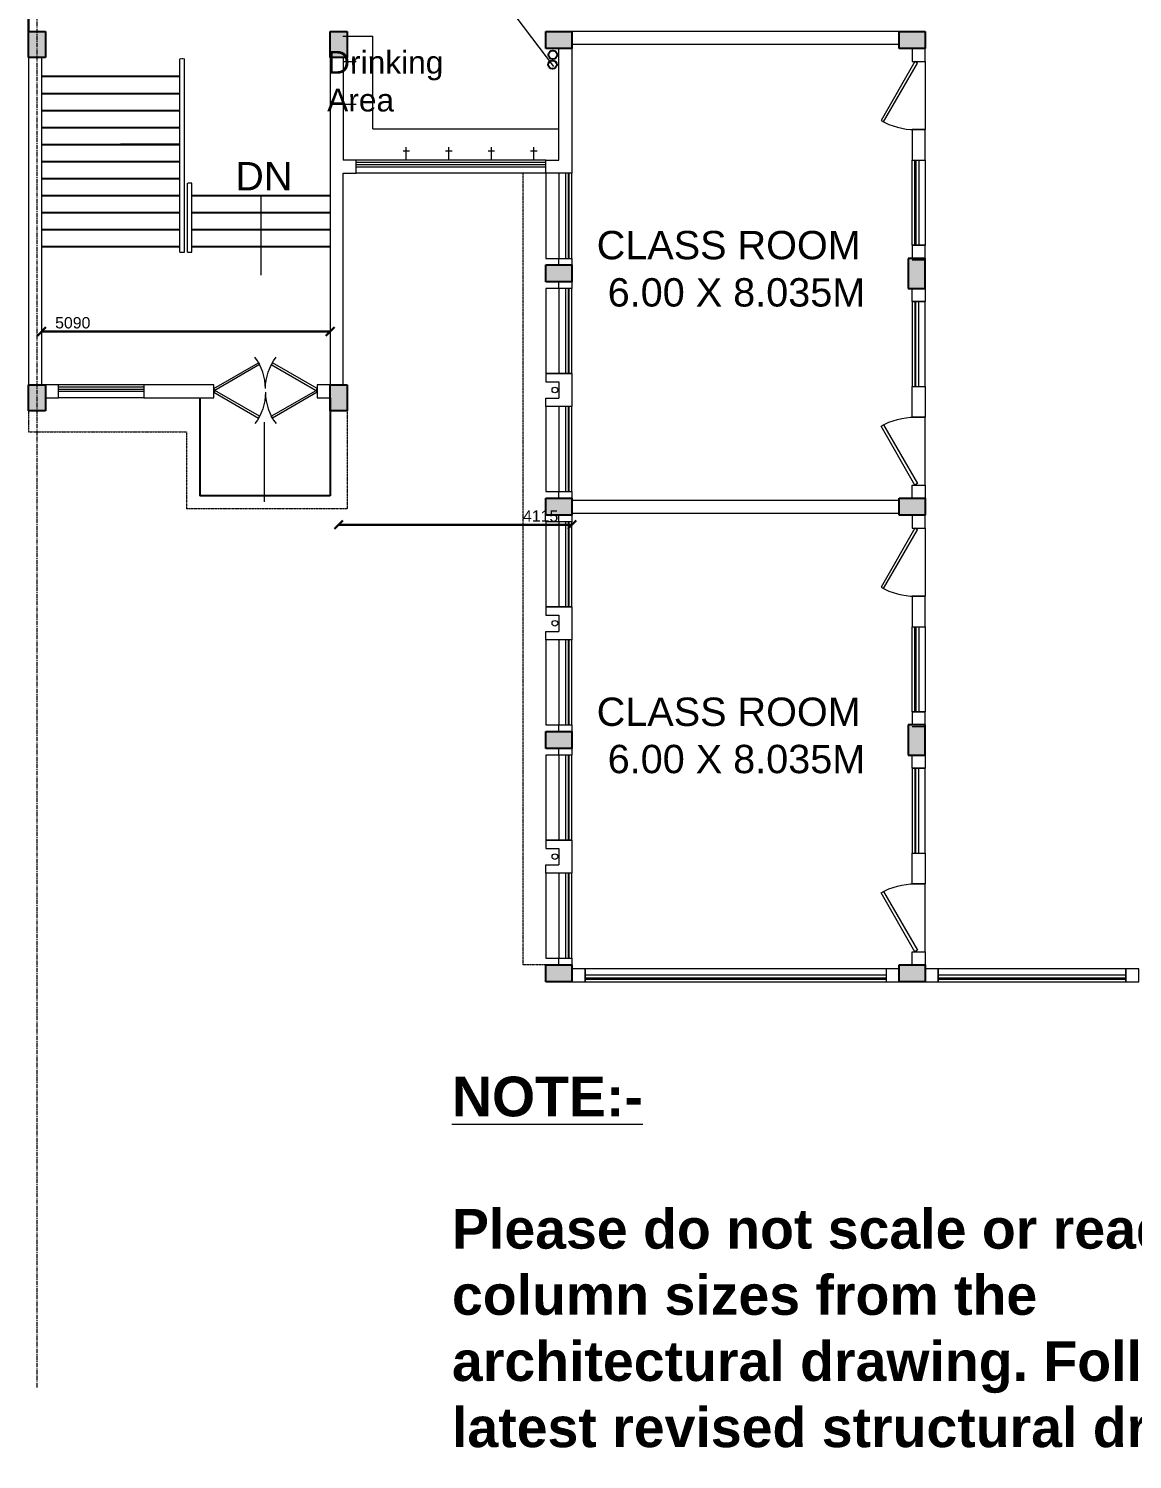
# Model space of a CAD drawing. Header units: inches. Extents: x 719368 to 6315912, y -2624014 to 446967.
# Drawn here: x 6185170 to 6204640, y -2426388 to -2401154 of the extents above; entities that cross this region are included whole.
import ezdxf
from ezdxf.lldxf.tags import DXFTag

# ---------------------------------------------------------------- set-up
doc = ezdxf.new("R2010")
doc.units = ezdxf.units.IN
doc.header["$LTSCALE"] = 20
doc.header["$MEASUREMENT"] = 0
doc.header["$PDMODE"] = 3
for name, pattern in [('CENTER', [2, 1.25, -0.25, 0.25, -0.25]), ('CENTER2', [1.125, 0.75, -0.125, 0.125, -0.125]), ('DASHED2', [0.375, 0.25, -0.125]), ('HIDDEN', [0.375, 0.25, -0.125])]:
    doc.linetypes.add(name, pattern=pattern)
doc.layers.get('0').update_dxf_attribs({"color": 51, "lineweight": 30})
doc.layers.get('Defpoints').update_dxf_attribs({"lineweight": 25})
for name, color, linetype in [('BL', 1, 'Continuous'), ('expension joint', 248, 'Continuous'), ('STAIRS', 1, 'Continuous')]:
    doc.layers.add(name, color=color, linetype=linetype)
for name, color, linetype, lineweight in [('CLL LEV.', 252, 'Continuous', 18), ('COLUMN', 2, 'Continuous', 25), ('DIM', 7, 'Continuous', 13), ('DOOR', 43, 'Continuous', 13), ('FIXTURE', 15, 'DASHDOT', 9), ('glass', 5, 'Continuous', 18), ('GRID', 202, 'CENTER', 5), ('PROJ.', 30, 'DASHED2', 13), ('Railing', 34, 'Continuous', 20), ('STAIR', 4, 'Continuous', 25), ('Text', 7, 'Continuous', 15), ('Ventilator', 6, 'DASHED', 20), ('WALL', 1, 'Continuous', 18), ('window', 71, 'Continuous', 18), ('Window-Wall', 7, 'Continuous', 20)]:
    doc.layers.add(name, color=color, linetype=linetype, lineweight=lineweight)
doc.styles.add('BOLD', font='arial.ttf')
doc.styles.add('L120', font='simplex.shx', dxfattribs={"height": 1})
doc.styles.add('Tabrej', font='romans.shx')
tags = doc.linetypes.add('DASHDOT', pattern=[1, 0.5, -0.25, 0, -0.25]).pattern_tags.tags
tags[10:11] = [DXFTag(74, 4), DXFTag(75, 0), DXFTag(340, '0'), DXFTag(46, 1.0), DXFTag(50, 0.0), DXFTag(44, 0.0), DXFTag(45, 0.0)]
tags[8:9] = [DXFTag(74, 4), DXFTag(75, 0), DXFTag(340, '0'), DXFTag(46, 1.0), DXFTag(50, 0.0), DXFTag(44, 0.0), DXFTag(45, 0.0)]
tags[6:7] = [DXFTag(74, 4), DXFTag(75, 0), DXFTag(340, '0'), DXFTag(46, 1.0), DXFTag(50, 0.0), DXFTag(44, 0.0), DXFTag(45, 0.0)]
tags[4:5] = [DXFTag(74, 4), DXFTag(75, 0), DXFTag(340, '0'), DXFTag(46, 1.0), DXFTag(50, 0.0), DXFTag(44, 0.0), DXFTag(45, 0.0)]
tags = doc.linetypes.add('DASHED', pattern=[0.75, 0.5, -0.25]).pattern_tags.tags
tags[6:7] = [DXFTag(74, 4), DXFTag(75, 0), DXFTag(340, '0'), DXFTag(46, 1.0), DXFTag(50, 0.0), DXFTag(44, 0.0), DXFTag(45, 0.0)]
tags[4:5] = [DXFTag(74, 4), DXFTag(75, 0), DXFTag(340, '0'), DXFTag(46, 1.0), DXFTag(50, 0.0), DXFTag(44, 0.0), DXFTag(45, 0.0)]
doc.dimstyles.new('Copy of S3', dxfattribs={"dimtxt": 200, "dimasz": 150, "dimexe": 5, "dimexo": 5, "dimgap": 50, "dimtad": 1, "dimjust": 1, "dimdec": 0, "dimzin": 3, "dimdsep": 46, "dimtxsty": 'BOLD', "dimblk1": 'OBLIQUE', "dimblk2": 'OBLIQUE', "dimsah": 1, "dimcen": 0.0625, "dimdle": 5, "dimclrd": 230, "dimclre": 251, "dimclrt": 2, "dimadec": 0, "dimazin": 0, "dimtfac": 1, "dimtdec": 0, "dimtix": 1, "dimtofl": 0, "dimtmove": 2, "dimatfit": 3, "dimfxl": 3, "dimtolj": 1, "dimtzin": 2, "dimlwd": -1, "dimlwe": -1, "dimarcsym": 0})
doc.dimstyles.new('Current Dim style', dxfattribs={"dimscale": 0.3, "dimtxt": 1.8, "dimasz": 1.2, "dimexe": 0.18, "dimexo": 1, "dimgap": 0.09, "dimtad": 0, "dimzin": 0, "dimdsep": 46, "dimtxsty": 'Tabrej', "dimcen": 0.09, "dimclrd": 256, "dimclre": 256, "dimclrt": 7, "dimadec": 0, "dimazin": 0, "dimtfac": 1, "dimtofl": 0, "dimtmove": 2, "dimatfit": 3, "dimfxl": 1, "dimtolj": 1, "dimtzin": 0, "dimlwd": -1, "dimlwe": -1, "dimarcsym": 1})
doc.dimstyles.new('DIM', dxfattribs={"dimtxt": 0.8, "dimasz": 0.4, "dimexe": 0.18, "dimexo": 0.0625, "dimgap": 0.1, "dimtad": 0, "dimdec": 3, "dimzin": 0, "dimdsep": 46, "dimtxsty": 'Tabrej', "dimcen": 0, "dimclrd": 251, "dimclre": 256, "dimclrt": 7, "dimadec": 0, "dimazin": 0, "dimtfac": 1, "dimtdec": 3, "dimtofl": 0, "dimtmove": 0, "dimatfit": 3, "dimfxl": 1, "dimtolj": 1, "dimtzin": 0, "dimlwd": -1, "dimlwe": -1, "dimarcsym": 0})

# ---------------------------------------------------------------- blocks, each defined once
blk = doc.blocks.new('1.5 M Window')
at = {"layer": 'CLL LEV.'}
for p, q in [((-0.23, 0), (-0.46, 0)), ((-0.46, 0), (-0.46, -1.5)), ((-0.46, -1.5), (-0.23, -1.5))]:
    blk.add_line(p, q, dxfattribs=at)
at = {"layer": 'window'}
for p, q in [((-0.065, 0), (-0.065, -1.5)), ((-0.05, -1.5), (-0.05, 0))]:
    blk.add_line(p, q, dxfattribs=at)
at = {"layer": 'Window-Wall'}
for p, q in [((0, 0), (-0.23, 0)), ((-0.23, 0), (-0.23, -1.5)), ((-0.115, 0), (-0.115, -1.5)), ((0, -1.5), (0, 0)), ((-0.23, -1.5), (0, -1.5))]:
    blk.add_line(p, q, dxfattribs=at)
blk = doc.blocks.new('VENTILATOR')
at = {"layer": 'Ventilator', "ltscale": 0.02}
for p, q in [((-0.18, -1.5), (-0.18, 0)), ((-0.165, 0), (-0.165, -1.5))]:
    blk.add_line(p, q, dxfattribs=at)
at = {"layer": 'Window-Wall'}
for p, q in [((-0.23, 0), (0, 0)), ((-0.23, -1.5), (-0.23, 0)), ((-0.115, 0), (-0.115, -1.5)), ((0, 0), (0, -1.5)), ((-0.23, -1.5), (0, -1.5))]:
    blk.add_line(p, q, dxfattribs=at)
blk = doc.blocks.new('C3')
at = {"layer": 'COLUMN'}
h = blk.add_hatch(color=7, dxfattribs=at)
h.dxf.hatch_style = 1
h.paths.add_polyline_path([(0.3, 0), (0, 0), (0, -0.53), (0.3, -0.53)])
for p, q in [((0, 0), (0, -0.53)), ((0.3, 0), (0, 0)), ((0.3, -0.53), (0.3, 0)), ((0, -0.53), (0.3, -0.53))]:
    blk.add_line(p, q, dxfattribs=at)
blk = doc.blocks.new('New Shaft')
at = {"layer": 'FIXTURE'}
blk.add_circle((0.327, -0.302), 0.05, dxfattribs=at)
at = {"layer": 'WALL'}
for p, q in [((0.035, 0), (0.62, 0)), ((0.035, 0), (0.035, -0.46)), ((0.185, -0.46), (0.185, -0.23)), ((0.185, -0.23), (0.47, -0.23)), ((0.47, -0.46), (0.47, -0.23)), ((0.62, 0), (0.62, -0.46)), ((0.035, -0.46), (0.185, -0.46)), ((0.62, -0.46), (0.47, -0.46))]:
    blk.add_line(p, q, dxfattribs=at)
blk = doc.blocks.new('*U81')
for p, q in [((0, 0), (0, 6)), ((40, 0), (40, 6))]:
    blk.add_line(p, q)
blk.add_lwpolyline([(0, 0), (34.64, -20), (35.52, -18.48), (0.88, 1.52)], close=True)
blk.add_arc((0, 0), 40, 330, 360)
blk = doc.blocks.new('New Doors')
at = {"layer": 'DOOR'}
blk.add_line((0, 0.18), (1.199, 0.18), dxfattribs=at)
at = {"layer": 'DOOR', "xscale": 0.0299845412869386, "yscale": 0.0299845412869386, "zscale": 0.0299845412869386}
blk.add_blockref('*U81', (0, 0), dxfattribs=at)
blk = doc.blocks.new('A$C65A3360F')
at = {"layer": 'FIXTURE', "linetype": 'CENTER2'}
for p, q in [((0, 0), (-0.23, 0)), ((0, 0), (-0.23, 0)), ((-0.166, 0.057), (-0.166, 0)), ((-0.166, 0.057), (-0.166, 0)), ((-0.166, 0), (-0.166, -0.057)), ((-0.166, 0), (-0.166, -0.057))]:
    blk.add_line(p, q, dxfattribs=at)
blk = doc.blocks.new('Door - Left Hung 36 in.')
blk.add_lwpolyline([(0.75, -1.3), (0, 0), (31.18, 18), (31.93, 16.7)], close=True)
blk.add_arc((0, 0), 36, 0, 37.31013)
blk = doc.blocks.new('CU')
at = {"layer": 'WALL', "linetype": 'CENTER2'}
h = blk.add_hatch(color=256, dxfattribs=at)
h.dxf.hatch_style = 1
h.paths.add_polyline_path([(0, 0.035), (0, -0.265), (0.46, -0.265), (0.46, 0.035)])
at = {"layer": 'COLUMN', "linetype": 'CENTER2'}
blk.add_lwpolyline([(0, 0.035), (0, -0.265), (0.46, -0.265), (0.46, 0.035), (0, 0.035)], dxfattribs=at)
blk = doc.blocks.new('_Oblique')
at = {"layer": 'STAIR', "color": 0, "lineweight": -2}
blk.add_line((-0.5, -0.5), (0.5, 0.5), dxfattribs=at)
blk = doc.blocks.new('*D746')
at = {"color": 230, "transparency": 16777216}
blk.add_line((6190495, -2406495), (6185395, -2406495), dxfattribs=at)
at = {"color": 251, "transparency": 16777216}
for p, q in [((6185400, -2406492), (6185400, -2406500)), ((6190490, -2406492), (6190490, -2406500))]:
    blk.add_line(p, q, dxfattribs=at)
at = {"layer": 'Defpoints', "color": 0, "transparency": 16777216}
for p in [(6185400, -2406276), (6190490, -2406276), (6190490, -2406495)]:
    blk.add_point(p, dxfattribs=at)
at = {"color": 230, "transparency": 16777216, "xscale": 150, "yscale": 150, "zscale": 150, "rotation": 180}
blk.add_blockref('_Oblique', (6185400, -2406495), dxfattribs=at)
at = {"color": 230, "transparency": 16777216, "xscale": 150, "yscale": 150, "zscale": 150}
blk.add_blockref('_Oblique', (6190490, -2406495), dxfattribs=at)
at = {"color": 2, "transparency": 16777216, "insert": (6185949, -2406343), "char_height": 200, "attachment_point": 5, "style": 'BOLD'}
blk.add_mtext('\\A1;5090', dxfattribs=at)
blk = doc.blocks.new('*D793')
at = {"color": 230, "transparency": 16777216}
blk.add_line((6190635, -2409904), (6194760, -2409904), dxfattribs=at)
at = {"color": 251, "transparency": 16777216}
for p, q in [((6190640, -2409901), (6190640, -2409909)), ((6194755, -2409901), (6194755, -2409909))]:
    blk.add_line(p, q, dxfattribs=at)
at = {"layer": 'Defpoints', "color": 0, "transparency": 16777216}
for p in [(6194755, -2392589), (6190640, -2401206), (6190640, -2409904)]:
    blk.add_point(p, dxfattribs=at)
at = {"color": 230, "transparency": 16777216, "xscale": 150, "yscale": 150, "zscale": 150, "rotation": 180}
blk.add_blockref('_Oblique', (6190640, -2409904), dxfattribs=at)
at = {"color": 230, "transparency": 16777216, "xscale": 150, "yscale": 150, "zscale": 150}
blk.add_blockref('_Oblique', (6194755, -2409904), dxfattribs=at)
at = {"color": 2, "transparency": 16777216, "insert": (6194202, -2409752), "char_height": 200, "attachment_point": 5, "style": 'BOLD'}
blk.add_mtext('\\A1;4115', dxfattribs=at)

msp = doc.modelspace()

# ---------------------------------------------------------------- linework, layer by layer
at = {"layer": 'BL'}
for centre in [(6194412.4741, -2401789.94), (6194417.7539, -2401615.8736)]:
    msp.add_circle(centre, 75, dxfattribs=at)
at = {"layer": 'expension joint'}
for p, q in [((6185170.2345, -2397855.7585), (6185170.2345, -2401205.7585)), ((6185170.2345, -2401205.7585), (6185170.2345, -2397855.7585))]:
    msp.add_line(p, q, dxfattribs=at)
at = {"layer": 'FIXTURE'}
for p, q in [((6190710.2359, -2401288.1844), (6191240.2359, -2401288.1844)), ((6191240.2359, -2402923.1844), (6191240.2359, -2401288.5975)), ((6191240.2359, -2402923.1844), (6194525.2359, -2402923.1844))]:
    msp.add_line(p, q, dxfattribs=at)
at = {"layer": 'glass', "lineweight": 5}
for p, q in [((6194295.2359, -2403515.7585), (6190950.2359, -2403515.7585)), ((6190950.2359, -2403550.7585), (6194295.2359, -2403550.7585)), ((6187200.2345, -2407475.7132), (6185700.2345, -2407475.7132)), ((6185700.2345, -2407510.7132), (6187200.2345, -2407510.7132))]:
    msp.add_line(p, q, dxfattribs=at)
at = {"layer": 'GRID', "color": 190, "ltscale": 3}
msp.add_line((6185320.2345, -2425117.1627), (6185320.2345, -2376574.8316), dxfattribs=at)
at = {"layer": 'PROJ.'}
for p, q in [((6193895.2359, -2417665.7585), (6193895.2359, -2403705.7585)), ((6190790.2345, -2407895.7132), (6190790.2345, -2409625.7132)), ((6185170.2345, -2408265.7585), (6187958.2349, -2408265.7585)), ((6187958.2349, -2408265.7585), (6187958.2349, -2409625.7132)), ((6190790.2345, -2409625.7132), (6187958.2349, -2409625.7132)), ((6194525.2359, -2417665.7585), (6193895.2359, -2417665.7585))]:
    msp.add_line(p, q, dxfattribs=at)
at = {"layer": 'PROJ.', "ltscale": 0.05}
msp.add_line((6194525.2359, -2403705.7585), (6193895.2359, -2403705.7585), dxfattribs=at)
at = {"layer": 'PROJ.', "ltscale": 0.02}
msp.add_line((6185170.2345, -2407895.7132), (6185170.2345, -2408265.7585), dxfattribs=at)
at = {"layer": 'Railing', "linetype": 'DASHED'}
for p, q in [((6187840.2345, -2403520.7173), (6187840.2345, -2401687.7584)), ((6187920.2345, -2403520.7173), (6187920.2345, -2401687.7584)), ((6187840.2345, -2405095.7132), (6187840.2345, -2403520.7173)), ((6187920.2345, -2405095.7132), (6187920.2345, -2403520.7173)), ((6187970.2345, -2405095.7132), (6187970.2345, -2403881.2076)), ((6188050.2345, -2405095.7132), (6188050.2345, -2403881.2076)), ((6187840.2345, -2405095.7132), (6187920.2345, -2405095.7132)), ((6187970.2345, -2405095.7132), (6188050.2345, -2405095.7132))]:
    msp.add_line(p, q, dxfattribs=at)
at = {"layer": 'Railing', "linetype": 'HIDDEN', "ltscale": 0.01}
for p, q in [((6187920.2345, -2401687.7584), (6187840.2345, -2401687.7584)), ((6188050.2345, -2403881.2076), (6187970.2345, -2403881.2076))]:
    msp.add_line(p, q, dxfattribs=at)
at = {"layer": 'STAIRS'}
for p, q in [((6185400.2345, -2401995.7132), (6187840.2345, -2401995.7132)), ((6185400.2345, -2402295.7132), (6187840.2345, -2402295.7132)), ((6185400.2345, -2402595.7132), (6187840.2345, -2402595.7132)), ((6185400.2345, -2402895.7132), (6187840.2345, -2402895.7132)), ((6185400.2345, -2403195.7132), (6187840.2345, -2403195.7132)), ((6187840.2345, -2403195.7132), (6186790.131, -2403195.7132)), ((6185400.2345, -2403495.7132), (6187840.2345, -2403495.7132)), ((6185400.2345, -2403795.7132), (6187840.2345, -2403795.7132)), ((6185400.2345, -2404095.7132), (6187840.2345, -2404095.7132)), ((6188050.2345, -2404095.7132), (6190490.2345, -2404095.7132)), ((6185400.2345, -2404395.7132), (6187840.2345, -2404395.7132)), ((6188050.2345, -2404395.7132), (6190490.2345, -2404395.7132)), ((6185400.2345, -2404695.7132), (6187840.2345, -2404695.7132)), ((6188050.2345, -2404695.7132), (6190490.2345, -2404695.7132)), ((6185400.2345, -2404995.7132), (6187840.2345, -2404995.7132)), ((6188050.2345, -2404995.7132), (6190490.2345, -2404995.7132)), ((6188188.2349, -2407665.7132), (6188188.2349, -2409395.7132)), ((6190490.2345, -2407665.7132), (6190490.2345, -2409395.7132)), ((6190490.2345, -2409395.7132), (6188188.2349, -2409395.7132))]:
    msp.add_line(p, q, dxfattribs=at)
at = {"layer": 'WALL'}
for p, q in [((6200525.2359, -2401205.7585), (6194755.2359, -2401205.7585)), ((6200525.2359, -2401435.7585), (6194755.2359, -2401435.7585)), ((6185170.2345, -2401665.7585), (6185170.2345, -2407435.7132)), ((6185400.2345, -2401665.7585), (6185400.2345, -2407435.7132)), ((6190490.2345, -2401665.7585), (6190490.2345, -2407435.7132)), ((6190720.2345, -2401665.7585), (6190720.2345, -2403475.7585)), ((6194525.2359, -2401505.7585), (6194755.2359, -2401505.7585)), ((6194755.2359, -2401505.7585), (6194755.2359, -2403705.7585)), ((6190950.2359, -2403475.7585), (6190720.2345, -2403475.7585)), ((6190950.2359, -2403705.7585), (6190950.2359, -2403475.7585)), ((6194295.2359, -2403705.7585), (6194295.2359, -2403475.7585)), ((6194295.2359, -2403475.7585), (6194525.2359, -2403475.7585)), ((6190720.2345, -2407435.7132), (6190720.2345, -2403705.7585)), ((6190720.2345, -2403705.7585), (6190950.2359, -2403705.7585)), ((6194755.2359, -2403705.7585), (6194295.2359, -2403705.7585)), ((6200985.2133, -2405240.7585), (6200755.2133, -2405240.7585)), ((6194755.2359, -2409470.7585), (6200525.2359, -2409470.7585)), ((6194755.2359, -2409700.7585), (6200525.2359, -2409700.7585)), ((6200985.2133, -2413470.7585), (6200755.2133, -2413470.7585))]:
    msp.add_line(p, q, dxfattribs=at)
for points in [[(6194525.2359, -2403475.7585), (6194525.2359, -2401505.7585)], [(6200985.2359, -2401505.7585), (6200755.2359, -2401505.7585), (6200755.2359, -2401735.7585), (6200985.2359, -2401735.7585), (6200985.2359, -2401505.7585)], [(6200985.2359, -2404975.7585), (6200755.2359, -2404975.7585), (6200755.2359, -2405205.7585), (6200985.2359, -2405205.7585), (6200985.2359, -2404975.7585)], [(6194525.2359, -2405205.7585), (6194755.2359, -2405205.7585), (6194755.2359, -2405320.7585), (6194525.2359, -2405320.7585), (6194525.2359, -2405205.7585)], [(6194525.2359, -2405620.7585), (6194755.2359, -2405620.7585), (6194755.2359, -2405735.7585), (6194525.2359, -2405735.7585), (6194525.2359, -2405620.7585)], [(6200985.2359, -2405965.7585), (6200755.2359, -2405965.7585), (6200755.2359, -2405735.7585), (6200985.2359, -2405735.7585), (6200985.2359, -2405965.7585)], [(6185700.2345, -2407435.7132), (6185470.2345, -2407435.7132), (6185470.2345, -2407665.7132), (6185700.2345, -2407665.7132), (6185700.2345, -2407435.7132)], [(6190490.2345, -2407435.7132), (6190260.2345, -2407435.7132), (6190260.2345, -2407665.7132), (6190490.2345, -2407665.7132), (6190490.2345, -2407435.7132)], [(6200985.2359, -2409435.7585), (6200755.2359, -2409435.7585), (6200755.2359, -2409205.7585), (6200985.2359, -2409205.7585), (6200985.2359, -2409435.7585)], [(6194525.2133, -2409320.7585), (6194755.2133, -2409320.7585), (6194755.2133, -2409435.7585), (6194525.2133, -2409435.7585), (6194525.2133, -2409320.7585)], [(6194525.2359, -2409320.7585), (6194755.2359, -2409320.7585), (6194755.2359, -2409435.7585), (6194525.2359, -2409435.7585), (6194525.2359, -2409320.7585)], [(6194525.2359, -2409735.7585), (6194755.2359, -2409735.7585), (6194755.2359, -2409850.7585), (6194525.2359, -2409850.7585), (6194525.2359, -2409735.7585)], [(6200985.2359, -2409735.7585), (6200755.2359, -2409735.7585), (6200755.2359, -2409965.7585), (6200985.2359, -2409965.7585), (6200985.2359, -2409735.7585)], [(6200985.2359, -2413205.7585), (6200755.2359, -2413205.7585), (6200755.2359, -2413435.7585), (6200985.2359, -2413435.7585), (6200985.2359, -2413205.7585)], [(6194525.2359, -2413435.7585), (6194755.2359, -2413435.7585), (6194755.2359, -2413550.7585), (6194525.2359, -2413550.7585), (6194525.2359, -2413435.7585)], [(6194525.2359, -2413850.7585), (6194755.2359, -2413850.7585), (6194755.2359, -2413965.7585), (6194525.2359, -2413965.7585), (6194525.2359, -2413850.7585)], [(6200985.2359, -2414195.7585), (6200755.2359, -2414195.7585), (6200755.2359, -2413965.7585), (6200985.2359, -2413965.7585), (6200985.2359, -2414195.7585)], [(6194525.2133, -2417550.7585), (6194755.2133, -2417550.7585), (6194755.2133, -2417665.7585), (6194525.2133, -2417665.7585), (6194525.2133, -2417550.7585)], [(6194525.2359, -2417550.7585), (6194755.2359, -2417550.7585), (6194755.2359, -2417665.7585), (6194525.2359, -2417665.7585), (6194525.2359, -2417550.7585)], [(6200985.2359, -2417665.7585), (6200755.2359, -2417665.7585), (6200755.2359, -2417435.7585), (6200985.2359, -2417435.7585), (6200985.2359, -2417665.7585)], [(6194755.2359, -2417965.7585), (6194985.2359, -2417965.7585), (6194985.2359, -2417735.7585), (6194755.2359, -2417735.7585), (6194755.2359, -2417965.7585)], [(6200295.2359, -2417965.7585), (6200525.2359, -2417965.7585), (6200525.2359, -2417735.7585), (6200295.2359, -2417735.7585), (6200295.2359, -2417965.7585)], [(6200985.2359, -2417965.7585), (6201215.2359, -2417965.7585), (6201215.2359, -2417735.7585), (6200985.2359, -2417735.7585), (6200985.2359, -2417965.7585)], [(6204525.2343, -2417965.7585), (6204755.2343, -2417965.7585), (6204755.2343, -2417735.7585), (6204525.2343, -2417735.7585), (6204525.2343, -2417965.7585)]]:
    msp.add_lwpolyline(points, dxfattribs=at)
for points in [[(6200985.4303, -2402935.1402), (6200755.2359, -2402935.1402), (6200755.2359, -2403475.7585), (6200985.4303, -2403475.7585)], [(6188435.8514, -2407435.7132), (6187200.2345, -2407435.7132), (6187200.2345, -2407665.7132), (6188435.8514, -2407665.7132)], [(6200985.4303, -2408006.3769), (6200755.2359, -2408006.3769), (6200755.2359, -2407465.7585), (6200985.4303, -2407465.7585)], [(6200985.4303, -2411165.1402), (6200755.2359, -2411165.1402), (6200755.2359, -2411705.7585), (6200985.4303, -2411705.7585)], [(6200985.4303, -2416236.3769), (6200755.2359, -2416236.3769), (6200755.2359, -2415695.7585), (6200985.4303, -2415695.7585)]]:
    msp.add_lwpolyline(points, close=True, dxfattribs=at)
at = {"layer": 'window'}
for p, q in [((6200295.2359, -2417900.7585), (6194985.2359, -2417900.7585)), ((6194985.2359, -2417915.7585), (6200295.2359, -2417915.7585)), ((6204525.2343, -2417900.7585), (6201215.2359, -2417900.7585)), ((6201215.2359, -2417915.7585), (6204525.2343, -2417915.7585))]:
    msp.add_line(p, q, dxfattribs=at)
at = {"layer": 'Window-Wall', "lineweight": 15}
for p, q in [((6194295.2359, -2403475.7585), (6190950.2359, -2403475.7585)), ((6190950.2359, -2403590.7585), (6194295.2359, -2403590.7585)), ((6194295.2359, -2403705.7585), (6190950.2359, -2403705.7585)), ((6187200.2345, -2407435.7132), (6185700.2345, -2407435.7132)), ((6187200.2345, -2407435.7132), (6187200.2345, -2407665.7132)), ((6185700.2345, -2407550.7132), (6187200.2345, -2407550.7132)), ((6187200.2345, -2407665.7132), (6185700.2345, -2407665.7132))]:
    msp.add_line(p, q, dxfattribs=at)
at = {"layer": 'Window-Wall'}
for p, q in [((6200295.2359, -2417735.7585), (6194985.2359, -2417735.7585)), ((6194985.2359, -2417735.7585), (6194985.2359, -2417965.7585)), ((6200295.2359, -2417850.7585), (6194985.2359, -2417850.7585)), ((6204525.2343, -2417735.7585), (6201215.2359, -2417735.7585)), ((6201215.2359, -2417735.7585), (6201215.2359, -2417965.7585)), ((6204525.2343, -2417850.7585), (6201215.2359, -2417850.7585)), ((6204525.2343, -2417965.7585), (6204525.2343, -2417735.7585)), ((6194985.2359, -2417965.7585), (6200295.2359, -2417965.7585)), ((6201215.2359, -2417965.7585), (6204525.2343, -2417965.7585))]:
    msp.add_line(p, q, dxfattribs=at)

# ---------------------------------------------------------------- block references
at = {"layer": 'COLUMN', "linetype": 'CENTER2', "xscale": -1000, "yscale": 1000, "zscale": 1000}
for p, rotation in [((6185435.2345, -2401665.7585), 270), ((6185205.2345, -2401205.7585), 90), ((6190525.2345, -2401205.7585), 90), ((6185205.2345, -2407435.7132), 90), ((6190525.2345, -2407435.7132), 90)]:
    msp.add_blockref('CU', p, dxfattribs=dict(at, rotation=rotation))
for p in [(6194755.2359, -2401240.7585), (6200985.2359, -2401240.7585), (6194755.2359, -2405355.7585), (6194755.2359, -2409470.7585), (6200985.2359, -2409470.7585), (6194755.2359, -2413585.7585), (6194755.2359, -2417700.7585), (6200985.2359, -2417700.7585)]:
    msp.add_blockref('CU', p, dxfattribs=at)
at = {"layer": 'COLUMN', "color": 5, "xscale": 1000, "yscale": 1000, "zscale": 1000}
for p in [(6200685.2359, -2405205.7585), (6200685.2359, -2413435.7585)]:
    msp.add_blockref('C3', p, dxfattribs=at)
at = {"layer": 'DOOR', "xscale": 25.27777777146548, "yscale": 25.27777777146548, "zscale": 25.27777777146548}
msp.add_blockref('Door - Left Hung 36 in.', (6188438.5913, -2407502.9254), dxfattribs=at)
at = {"layer": 'DOOR', "extrusion": (0, 0, -1), "xscale": 25.27777777146548, "yscale": 25.27777777146548, "zscale": -25.2777777714073}
msp.add_blockref('Door - Left Hung 36 in.', (-6190258.5913, -2407502.9254), dxfattribs=at)
at = {"layer": 'DOOR', "extrusion": (0, 0, -1), "xscale": 25.27777777146548, "yscale": 25.27777777146548, "zscale": -25.2777777714073, "rotation": 180}
msp.add_blockref('Door - Left Hung 36 in.', (-6188438.5913, -2407568.5989), dxfattribs=at)
at = {"layer": 'DOOR', "xscale": 25.27777777146548, "yscale": 25.27777777146548, "zscale": 25.27777777146548, "rotation": 180}
msp.add_blockref('Door - Left Hung 36 in.', (6190258.5913, -2407568.5989), dxfattribs=at)
at = {"layer": 'FIXTURE', "xscale": -1000, "yscale": 1000, "zscale": 1000}
for p in [(6190720.2345, -2401735.7585), (6190720.2345, -2402485.7585)]:
    msp.add_blockref('A$C65A3360F', p, dxfattribs=at)
at = {"layer": 'FIXTURE', "xscale": -1000, "yscale": 1000, "zscale": 1000, "rotation": 90}
for p in [(6191832.757, -2403475.7585), (6192582.757, -2403475.7585), (6193332.757, -2403475.7585), (6194082.757, -2403475.7585)]:
    msp.add_blockref('A$C65A3360F', p, dxfattribs=at)
at = {"layer": 'WALL', "yscale": 1000, "zscale": 1000}
for name, p, xscale, rotation in [('New Doors', (6200805.5231, -2401735.7585), 1000, 270), ('VENTILATOR', (6200985.2359, -2407465.7585), -1000, 180), ('New Shaft', (6194755.2359, -2407200.7585), 1000, 270), ('New Doors', (6200805.5231, -2409205.7585), -1000, 270), ('New Doors', (6200805.5231, -2409965.7585), 1000, 270), ('New Shaft', (6194755.2359, -2411315.7585), 1000, 270), ('VENTILATOR', (6200985.2359, -2415695.7585), -1000, 180), ('New Shaft', (6194755.2359, -2415430.7585), 1000, 270), ('New Doors', (6200805.5231, -2417435.7585), -1000, 270)]:
    msp.add_blockref(name, p, dxfattribs=dict(at, xscale=xscale, rotation=rotation))
at = {"layer": 'WALL', "xscale": 1000, "yscale": 1000, "zscale": 1000}
for name, p in [('VENTILATOR', (6200985.2359, -2403475.7585)), ('1.5 M Window', (6194755.2359, -2403705.7585)), ('1.5 M Window', (6194755.2359, -2405735.7585)), ('1.5 M Window', (6194755.2359, -2407820.7585)), ('1.5 M Window', (6194755.2359, -2409850.7585)), ('VENTILATOR', (6200985.2359, -2411705.7585)), ('1.5 M Window', (6194755.2359, -2411935.7585)), ('1.5 M Window', (6194755.2359, -2413965.7585)), ('1.5 M Window', (6194755.2359, -2416050.7585))]:
    msp.add_blockref(name, p, dxfattribs=at)

# ---------------------------------------------------------------- texts
at = {"layer": 'Text', "lineweight": 30, "insert": (6190434.6709, -2401548.6649), "char_height": 400, "attachment_point": 1, "style": 'L120'}
msp.add_mtext_dynamic_manual_height_columns('\\pi2.2253;{\\fArial|b0|i0|c0|p34;Drinking\\PArea}', width=4.450523, gutter_width=5, heights=[0], dxfattribs=at)
at = {"layer": 'Text', "lineweight": 30, "char_height": 500, "attachment_point": 1, "style": 'L120'}
for s, insert, width in [('{\\fArial|b0|i0|c0|p34;DN}', (6188815.2755, -2403506.4503), 1001.447484), ('{\\fArial|b0|i0|c0|p34;CLASS ROOM\\P 6.00 X 8.035M}', (6195190.9435, -2404722.3021), 9930.81553), ('{\\fArial|b0|i0|c0|p34;CLASS ROOM\\P 6.00 X 8.035M}', (6195190.9435, -2412952.3021), 9930.81553)]:
    msp.add_mtext(s, dxfattribs=dict(at, insert=insert, width=width))
at = {"layer": 'Text', "insert": (6192638.1516, -2419637.7626), "char_height": 700, "attachment_point": 1, "style": 'Tabrej'}
msp.add_mtext_dynamic_manual_height_columns('{\\fArial|b1|i0|c0|p34;\\LNOTE:-\\P\\l\\PPlease do not scale or read column sizes from the architectural drawing. Follow the latest revised structural drawings.}', width=16344.672613, gutter_width=24, heights=[0], dxfattribs=at)

# ---------------------------------------------------------------- dimensions: what is measured, and where the dimension line sits
at = {"color": 0}
for base, p1, p2, picture, middle in [((6190640.2345, -2409903.8208), (6194755.2344, -2392589.2819), (6190640.2345, -2401205.7585), '*D793', (6194201.8237, -2409751.7063)), ((6190490.2345, -2406495.2081), (6185400.2345, -2406276.3266), (6190490.2345, -2406276.3266), '*D746', (6185948.5291, -2406343.0935))]:
    dim = msp.add_linear_dim(base=base, p1=p1, p2=p2, dimstyle='Copy of S3', override={"dimfxlon": 1, "dimarcsym": 1}, dxfattribs=at)
    dim.commit()
    dim.dimension.update_dxf_attribs({"geometry": picture, "text_midpoint": middle})

# ---------------------------------------------------------------- leaders
at = {"layer": 'DIM'}
msp.add_leader([(6194435.5202, -2401824.4744), (6193279.0784, -2400295.2423), (6191866.6307, -2400295.2423)], dimstyle='DIM', override={"dimgap": 0.1, "dimtad": 0, "dimarcsym": 1}, dxfattribs=at)
for points in [[(6189270.2345, -2405500.3874), (6189270.2345, -2404095.7132)], [(6189329.3282, -2409499.5041), (6189329.3282, -2408094.8298)]]:
    msp.add_leader(points, dimstyle='Current Dim style', dxfattribs=at)

doc.saveas('drawing.dxf')
